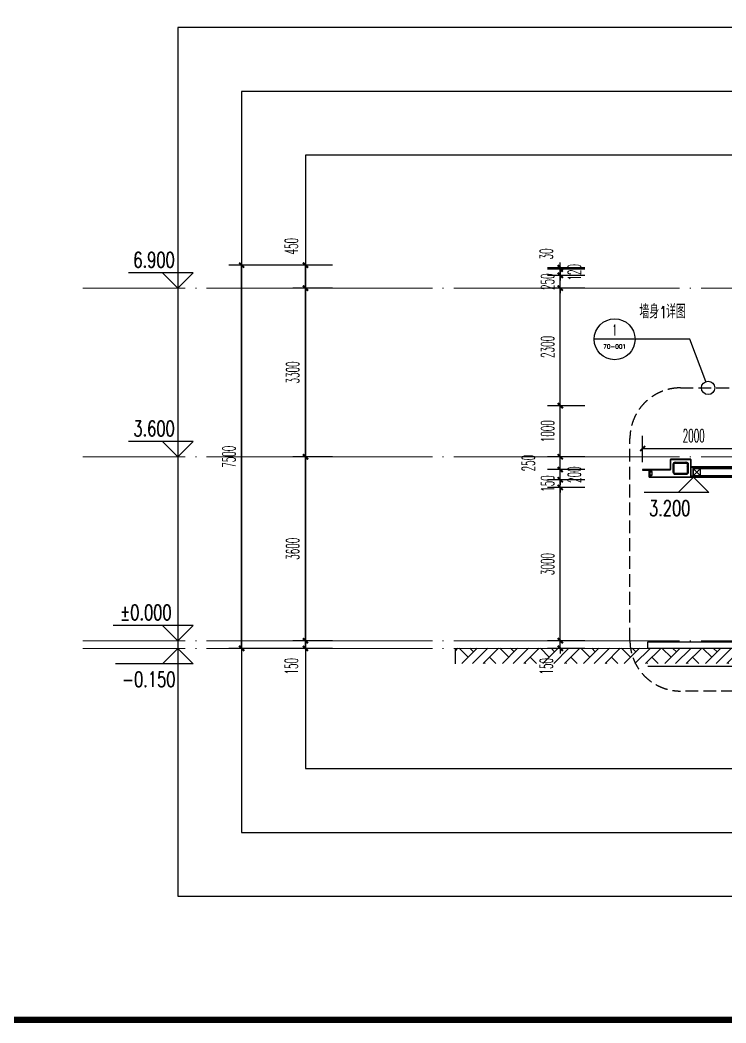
# Model space of a CAD drawing. Header units: millimetres. Extents: x -13830 to 215738, y -24143 to 193994.
# Drawn here: x 15588 to 29407, y 6497 to 26123 of the extents above; entities that cross this region are included whole.
import ezdxf
from ezdxf.enums import TextEntityAlignment as Align

# ---------------------------------------------------------------- set-up
doc = ezdxf.new("R2010")
doc.units = ezdxf.units.MM
doc.header["$LTSCALE"] = 100
for name, pattern in [('CENTER2', [28.575, 19.05, -3.175, 3.175, -3.175]), ('DASH', [0.35, 0.25, -0.1]), ('DOTE', [2.42, 2, -0.2, 0.02, -0.2])]:
    doc.linetypes.add(name, pattern=pattern)
doc.layers.get('0').update_dxf_attribs({"linetype": 'CONTINUOUS'})
doc.layers.get('DEFPOINTS').update_dxf_attribs({"linetype": 'CONTINUOUS'})
doc.layers.add('A-_ANOTGRID_E-', color=8, linetype='CENTER2', lineweight=5)
for name, color, linetype in [('D-METAL', 74, 'CONTINUOUS'), ('DIM_ELEV', 3, 'CONTINUOUS'), ('DIM_IDEN', 3, 'CONTINUOUS'), ('DIM_SYMB', 3, 'CONTINUOUS'), ('MCST ELevations 1S$0$D-METAL', 74, 'CONTINUOUS'), ('MCST Section A$0$A-_ANOT----_H-', 8, 'CONTINUOUS'), ('MCST Section A$0$D-HARDWARE', 8, 'CONTINUOUS'), ('MCST Section A$0$D-METAL', 74, 'CONTINUOUS'), ('PUB_DIM', 3, 'CONTINUOUS'), ('PUB_HATCH', 8, 'CONTINUOUS'), ('PUB_TEXT', 7, 'CONTINUOUS'), ('WALL', 2, 'CONTINUOUS'), ('图框', 7, 'CONTINUOUS')]:
    doc.layers.add(name, color=color, linetype=linetype)
doc.styles.add('_TCH_DIM', font='SIMPLEX', dxfattribs={"bigfont": 'GBCBIG'})
doc.styles.add('_TCH_LABEL', font='COMPLEX', dxfattribs={"bigfont": 'GBCBIG'})
doc.styles.add('DIM_FONT_T3', font='SIMPLEX', dxfattribs={"width": 0.494118, "bigfont": 'GBCBIG'})
doc.dimstyles.new('_TCH_ARCH&&100', dxfattribs={"dimtxt": 255, "dimasz": 100, "dimexe": 250, "dimexo": 300, "dimgap": 122.5, "dimtad": 1, "dimdec": 0, "dimzin": 0, "dimdsep": 46, "dimtxsty": 'DIM_FONT_T3', "dimblk": 'ARCHTICK', "dimcen": 0.09, "dimclrt": 7, "dimazin": 0, "dimtfac": 1, "dimtdec": 0, "dimtix": 1, "dimtmove": 2, "dimatfit": 3, "dimldrblk": 'ARCHTICK', "dimfxl": 1, "dimtolj": 1, "dimtzin": 0, "dimarcsym": 0})

# ---------------------------------------------------------------- blocks, each defined once
blk = doc.blocks.new('TJAD_TK_A1')
at = {"layer": '图框', "const_width": 1.2}
blk.add_lwpolyline([(1331.38, 940.45), (525.38, 940.45), (525.38, 366.45), (1331.38, 366.45)], close=True, dxfattribs=at)
blk = doc.blocks.new('180703-expo')
at = {"layer": '图框'}
blk.add_blockref('TJAD_TK_A1', (-500.38, -356.45), dxfattribs=at)
blk = doc.blocks.new('_ArchTick')
at = {"color": 0, "linetype": 'ByBlock', "const_width": 0.4}
blk.add_lwpolyline([(-0.5, -0.5), (0.5, 0.5)], dxfattribs=at)
blk = doc.blocks.new('*D48')
at = {"layer": 'DEFPOINTS', "color": 0, "transparency": 16777216}
for p in [(19926, 21327), (21388, 21327), (21388, 13827)]:
    blk.add_point(p, dxfattribs=at)
at = {"layer": 'PUB_DIM', "color": 0, "lineweight": -2, "transparency": 16777216}
for p, q in [((21088, 21327), (19676, 21327)), ((19926, 13827), (19926, 21327)), ((21088, 13827), (19676, 13827))]:
    blk.add_line(p, q, dxfattribs=at)
at = {"layer": 'PUB_DIM', "color": 0, "lineweight": -2, "transparency": 16777216, "xscale": 100, "yscale": 100, "zscale": 100}
for p, rotation in [((19926, 21327), 90), ((19926, 13827), 270)]:
    blk.add_blockref('_ArchTick', p, dxfattribs=dict(at, rotation=rotation))
at = {"layer": 'PUB_DIM', "color": 7, "transparency": 16777216, "insert": (19676, 17577), "char_height": 255, "attachment_point": 5, "rotation": 90, "style": 'DIM_FONT_T3'}
blk.add_mtext('\\A1;7500', dxfattribs=at)
blk = doc.blocks.new('*D49')
at = {"layer": 'DEFPOINTS', "color": 0, "transparency": 16777216}
for p in [(21176, 13977), (22006, 13977), (22006, 13827)]:
    blk.add_point(p, dxfattribs=at)
at = {"layer": 'PUB_DIM', "color": 0, "lineweight": -2, "transparency": 16777216}
for p, q in [((21706, 13977), (20926, 13977)), ((21176, 13977), (21176, 14077)), ((21176, 13827), (21176, 13977)), ((21706, 13827), (20926, 13827)), ((21176, 13827), (21176, 13727))]:
    blk.add_line(p, q, dxfattribs=at)
at = {"layer": 'PUB_DIM', "color": 0, "lineweight": -2, "transparency": 16777216, "xscale": 100, "yscale": 100, "zscale": 100}
for p, rotation in [((21176, 13977), 270), ((21176, 13827), 90)]:
    blk.add_blockref('_ArchTick', p, dxfattribs=dict(at, rotation=rotation))
at = {"layer": 'PUB_DIM', "color": 7, "transparency": 16777216, "insert": (20901, 13477), "char_height": 255, "attachment_point": 5, "rotation": 90, "style": 'DIM_FONT_T3'}
blk.add_mtext('\\A1;150', dxfattribs=at)
blk = doc.blocks.new('*D50')
at = {"layer": 'DEFPOINTS', "color": 0, "transparency": 16777216}
for p in [(21176, 17577), (22006, 17577), (22006, 13977)]:
    blk.add_point(p, dxfattribs=at)
at = {"layer": 'PUB_DIM', "color": 0, "lineweight": -2, "transparency": 16777216}
for p, q in [((21706, 17577), (20926, 17577)), ((21176, 13977), (21176, 17577)), ((21706, 13977), (20926, 13977))]:
    blk.add_line(p, q, dxfattribs=at)
at = {"layer": 'PUB_DIM', "color": 0, "lineweight": -2, "transparency": 16777216, "xscale": 100, "yscale": 100, "zscale": 100}
for p, rotation in [((21176, 17577), 90), ((21176, 13977), 270)]:
    blk.add_blockref('_ArchTick', p, dxfattribs=dict(at, rotation=rotation))
at = {"layer": 'PUB_DIM', "color": 7, "transparency": 16777216, "insert": (20926, 15777), "char_height": 255, "attachment_point": 5, "rotation": 90, "style": 'DIM_FONT_T3'}
blk.add_mtext('\\A1;3600', dxfattribs=at)
blk = doc.blocks.new('*D51')
at = {"layer": 'DEFPOINTS', "color": 0, "transparency": 16777216}
for p in [(21176, 20877), (22006, 20877), (22006, 17577)]:
    blk.add_point(p, dxfattribs=at)
at = {"layer": 'PUB_DIM', "color": 0, "lineweight": -2, "transparency": 16777216}
for p, q in [((21706, 20877), (20926, 20877)), ((21176, 17577), (21176, 20877)), ((21706, 17577), (20926, 17577))]:
    blk.add_line(p, q, dxfattribs=at)
at = {"layer": 'PUB_DIM', "color": 0, "lineweight": -2, "transparency": 16777216, "xscale": 100, "yscale": 100, "zscale": 100}
for p, rotation in [((21176, 20877), 90), ((21176, 17577), 270)]:
    blk.add_blockref('_ArchTick', p, dxfattribs=dict(at, rotation=rotation))
at = {"layer": 'PUB_DIM', "color": 7, "transparency": 16777216, "insert": (20926, 19227), "char_height": 255, "attachment_point": 5, "rotation": 90, "style": 'DIM_FONT_T3'}
blk.add_mtext('\\A1;3300', dxfattribs=at)
blk = doc.blocks.new('*D52')
at = {"layer": 'DEFPOINTS', "color": 0, "transparency": 16777216}
for p in [(21176, 21327), (22006, 21327), (22006, 20877)]:
    blk.add_point(p, dxfattribs=at)
at = {"layer": 'PUB_DIM', "color": 0, "lineweight": -2, "transparency": 16777216}
for p, q in [((21706, 21327), (20926, 21327)), ((21176, 20877), (21176, 21327)), ((21706, 20877), (20926, 20877))]:
    blk.add_line(p, q, dxfattribs=at)
at = {"layer": 'PUB_DIM', "color": 0, "lineweight": -2, "transparency": 16777216, "xscale": 100, "yscale": 100, "zscale": 100}
for p, rotation in [((21176, 21327), 90), ((21176, 20877), 270)]:
    blk.add_blockref('_ArchTick', p, dxfattribs=dict(at, rotation=rotation))
at = {"layer": 'PUB_DIM', "color": 7, "transparency": 16777216, "insert": (20901, 21697), "char_height": 255, "attachment_point": 5, "rotation": 90, "style": 'DIM_FONT_T3'}
blk.add_mtext('\\A1;450', dxfattribs=at)
blk = doc.blocks.new('A$C365A0E52')
at = {"layer": 'MCST Section A$0$A-_ANOT----_H-'}
h = blk.add_hatch(dxfattribs=at)
h.set_pattern_fill('ANSI31', color=256, scale=3)
h.set_pattern_definition([(45, (-365136.993, 225205.792), (-6.7351921, 6.7351921), [])])
edge = h.paths.add_edge_path(flags=16)
edge.add_line((-638, 127), (-852, 127))
edge.add_arc((-852, 107), 20, 90, 180)
edge.add_line((-872, 107), (-872, -57))
edge.add_arc((-852, -57), 20, 180, 270)
edge.add_line((-852, -77), (-638, -77))
edge.add_arc((-638, -57), 20, 270, 360)
edge.add_line((-618, -57), (-618, 107))
edge.add_arc((-638, 107), 20, 0, 90)
edge = h.paths.add_edge_path()
edge.add_line((-638, 147), (-852, 147))
edge.add_arc((-852, 107), 40, 90, 180)
edge.add_line((-892, 107), (-892, -57))
edge.add_arc((-852, -57), 40, 180, 270)
edge.add_line((-852, -97), (-638, -97))
edge.add_arc((-638, -57), 40, 270, 360)
edge.add_line((-598, -57), (-598, 107))
edge.add_arc((-638, 107), 40, 0, 90)
at = {"layer": 'D-METAL'}
blk.add_lwpolyline([(-145, -32), (-145, 0), (0, 0), (0, -15), (-130, -15), (-130, -150), (-145, -150), (-145, -119), (-161, -119), (-161, -113), (-145, -113), (-145, -38), (-161, -38), (-161, -32)], close=True, dxfattribs=at)
blk.add_lwpolyline([(-145, -42), (-182, -42), (-182, -109), (-145, -109), (-145, -113), (-183, -113, -0.414214), (-186, -110), (-186, -41, -0.414214), (-183, -38), (-145, -38)], format="xyb", close=True, dxfattribs=at)
at = {"layer": 'MCST Section A$0$D-HARDWARE'}
for p, q in [((-2095, 20, 0), (-1955, -120, 0)), ((-1955, 20, 0), (-2095, -120, 0)), ((-1131, 20, 0), (-991, -120, 0)), ((-991, 20, 0), (-1131, -120, 0))]:
    blk.add_line(p, q, dxfattribs=at)
for points in [[(-2100, -125), (-986, -125), (-986, 25), (-2100, 25)], [(-1950, -125), (-2100, -125), (-2100, 25), (-1950, 25)], [(-2095, -120), (-991, -120), (-991, 20), (-2095, 20)], [(-1955, -120), (-2095, -120), (-2095, 20), (-1955, 20)], [(-986, -125), (-1136, -125), (-1136, 25), (-986, 25)], [(-991, -120), (-1131, -120), (-1131, 20), (-991, 20)]]:
    blk.add_lwpolyline(points, close=True, dxfattribs=at)
at = {"layer": 'MCST Section A$0$D-METAL', "color": 8}
blk.add_line((-130, -150), (-130, -15), dxfattribs=at)
at = {"layer": 'MCST Section A$0$D-METAL'}
blk.add_lwpolyline([(-945, -150), (-945, 200), (-545, 200), (-545, 0), (-162, 0), (-162, -37), (-165, -37), (-165, -3), (-548, -3), (-548, 197), (-942, 197), (-942, -147), (-165, -147), (-165, -114), (-162, -114), (-162, -150)], close=True, dxfattribs=at)
for points in [[(-946, 20), (-949, 20), (-949, 47), (-2000, 47), (-2000, 67), (-1997, 67), (-1997, 50), (-946, 50), (-946, 20)], [(-946, -128), (-946, -125), (-973, -125), (-973, -147), (-1983, -147), (-1983, -127), (-2000, -127), (-2000, -130), (-1986, -130), (-1986, -150), (-970, -150), (-970, -128), (-946, -128)]]:
    blk.add_lwpolyline(points, dxfattribs=at)
for points in [[(-638, 147), (-852, 147, 0.414214), (-892, 107), (-892, -57, 0.414214), (-852, -97), (-638, -97, 0.414214), (-598, -57), (-598, 107, 0.414214)], [(-638, 127), (-852, 127, 0.414214), (-872, 107), (-872, -57, 0.414214), (-852, -77), (-638, -77, 0.414214), (-618, -57), (-618, 107, 0.414214)]]:
    blk.add_lwpolyline(points, format="xyb", close=True, dxfattribs=at)
blk = doc.blocks.new('*D730')
at = {"layer": 'DEFPOINTS', "color": 0, "transparency": 16777216}
for p in [(26164, 13977), (26944, 13977), (26944, 13827)]:
    blk.add_point(p, dxfattribs=at)
at = {"layer": 'PUB_DIM', "color": 0, "lineweight": -2, "transparency": 16777216}
for p, q in [((26644, 13977), (25914, 13977)), ((26164, 13977), (26164, 14077)), ((26164, 13827), (26164, 13977)), ((26644, 13827), (25914, 13827)), ((26164, 13827), (26164, 13727))]:
    blk.add_line(p, q, dxfattribs=at)
at = {"layer": 'PUB_DIM', "color": 0, "lineweight": -2, "transparency": 16777216, "xscale": 100, "yscale": 100, "zscale": 100}
for p, rotation in [((26164, 13977), 270), ((26164, 13827), 90)]:
    blk.add_blockref('_ArchTick', p, dxfattribs=dict(at, rotation=rotation))
at = {"layer": 'PUB_DIM', "color": 7, "transparency": 16777216, "insert": (25889, 13477), "char_height": 255, "attachment_point": 5, "rotation": 90, "style": 'DIM_FONT_T3'}
blk.add_mtext('\\A1;150', dxfattribs=at)
blk = doc.blocks.new('*D731')
at = {"layer": 'DEFPOINTS', "color": 0, "transparency": 16777216}
for p in [(26164, 16977), (26944, 16977), (26944, 13977)]:
    blk.add_point(p, dxfattribs=at)
at = {"layer": 'PUB_DIM', "color": 0, "lineweight": -2, "transparency": 16777216}
for p, q in [((26644, 16977), (25914, 16977)), ((26164, 13977), (26164, 16977)), ((26644, 13977), (25914, 13977))]:
    blk.add_line(p, q, dxfattribs=at)
at = {"layer": 'PUB_DIM', "color": 0, "lineweight": -2, "transparency": 16777216, "xscale": 100, "yscale": 100, "zscale": 100}
for p, rotation in [((26164, 16977), 90), ((26164, 13977), 270)]:
    blk.add_blockref('_ArchTick', p, dxfattribs=dict(at, rotation=rotation))
at = {"layer": 'PUB_DIM', "color": 7, "transparency": 16777216, "insert": (25914, 15477), "char_height": 255, "attachment_point": 5, "rotation": 90, "style": 'DIM_FONT_T3'}
blk.add_mtext('\\A1;3000', dxfattribs=at)
blk = doc.blocks.new('*D732')
at = {"layer": 'DEFPOINTS', "color": 0, "transparency": 16777216}
for p in [(26164, 17127), (26944, 17127), (26944, 16977)]:
    blk.add_point(p, dxfattribs=at)
at = {"layer": 'PUB_DIM', "color": 0, "lineweight": -2, "transparency": 16777216}
for p, q in [((26644, 17127), (25914, 17127)), ((26164, 17127), (26164, 17227)), ((26164, 16977), (26164, 17127)), ((26644, 16977), (25914, 16977)), ((26164, 16977), (26164, 16877))]:
    blk.add_line(p, q, dxfattribs=at)
at = {"layer": 'PUB_DIM', "color": 0, "lineweight": -2, "transparency": 16777216, "xscale": 100, "yscale": 100, "zscale": 100}
for p, rotation in [((26164, 17127), 270), ((26164, 16977), 90)]:
    blk.add_blockref('_ArchTick', p, dxfattribs=dict(at, rotation=rotation))
at = {"layer": 'PUB_DIM', "color": 7, "transparency": 16777216, "insert": (25914, 17052), "char_height": 255, "attachment_point": 5, "rotation": 90, "style": 'DIM_FONT_T3'}
blk.add_mtext('\\A1;150', dxfattribs=at)
blk = doc.blocks.new('*D733')
at = {"layer": 'DEFPOINTS', "color": 0, "transparency": 16777216}
for p in [(26164, 17327), (26944, 17327), (26944, 17127)]:
    blk.add_point(p, dxfattribs=at)
at = {"layer": 'PUB_DIM', "color": 0, "lineweight": -2, "transparency": 16777216}
for p, q in [((26644, 17327), (25914, 17327)), ((26164, 17327), (26164, 17427)), ((26164, 17127), (26164, 17327)), ((26644, 17127), (25914, 17127)), ((26164, 17127), (26164, 17027))]:
    blk.add_line(p, q, dxfattribs=at)
at = {"layer": 'PUB_DIM', "color": 0, "lineweight": -2, "transparency": 16777216, "xscale": 100, "yscale": 100, "zscale": 100}
for p, rotation in [((26164, 17327), 270), ((26164, 17127), 90)]:
    blk.add_blockref('_ArchTick', p, dxfattribs=dict(at, rotation=rotation))
at = {"layer": 'PUB_DIM', "color": 7, "transparency": 16777216, "insert": (26439, 17227), "char_height": 255, "attachment_point": 5, "rotation": 90, "style": 'DIM_FONT_T3'}
blk.add_mtext('\\A1;200', dxfattribs=at)
blk = doc.blocks.new('*D734')
at = {"layer": 'DEFPOINTS', "color": 0, "transparency": 16777216}
for p in [(26164, 17577), (26944, 17577), (26944, 17327)]:
    blk.add_point(p, dxfattribs=at)
at = {"layer": 'PUB_DIM', "color": 0, "lineweight": -2, "transparency": 16777216}
for p, q in [((26644, 17577), (25914, 17577)), ((26164, 17327), (26164, 17577)), ((26644, 17327), (25914, 17327))]:
    blk.add_line(p, q, dxfattribs=at)
at = {"layer": 'PUB_DIM', "color": 0, "lineweight": -2, "transparency": 16777216, "xscale": 100, "yscale": 100, "zscale": 100}
for p, rotation in [((26164, 17577), 90), ((26164, 17327), 270)]:
    blk.add_blockref('_ArchTick', p, dxfattribs=dict(at, rotation=rotation))
at = {"layer": 'PUB_DIM', "color": 7, "transparency": 16777216, "insert": (25539, 17452), "char_height": 255, "attachment_point": 5, "rotation": 90, "style": 'DIM_FONT_T3'}
blk.add_mtext('\\A1;250', dxfattribs=at)
blk = doc.blocks.new('*D735')
at = {"layer": 'DEFPOINTS', "color": 0, "transparency": 16777216}
for p in [(26164, 18577), (26944, 18577), (26944, 17577)]:
    blk.add_point(p, dxfattribs=at)
at = {"layer": 'PUB_DIM', "color": 0, "lineweight": -2, "transparency": 16777216}
for p, q in [((26644, 18577), (25914, 18577)), ((26164, 17577), (26164, 18577)), ((26644, 17577), (25914, 17577))]:
    blk.add_line(p, q, dxfattribs=at)
at = {"layer": 'PUB_DIM', "color": 0, "lineweight": -2, "transparency": 16777216, "xscale": 100, "yscale": 100, "zscale": 100}
for p, rotation in [((26164, 18577), 90), ((26164, 17577), 270)]:
    blk.add_blockref('_ArchTick', p, dxfattribs=dict(at, rotation=rotation))
at = {"layer": 'PUB_DIM', "color": 7, "transparency": 16777216, "insert": (25914, 18077), "char_height": 255, "attachment_point": 5, "rotation": 90, "style": 'DIM_FONT_T3'}
blk.add_mtext('\\A1;1000', dxfattribs=at)
blk = doc.blocks.new('*D736')
at = {"layer": 'DEFPOINTS', "color": 0, "transparency": 16777216}
for p in [(26164, 20877), (26944, 20877), (26944, 18577)]:
    blk.add_point(p, dxfattribs=at)
at = {"layer": 'PUB_DIM', "color": 0, "lineweight": -2, "transparency": 16777216}
for p, q in [((26644, 20877), (25914, 20877)), ((26164, 18577), (26164, 20877)), ((26644, 18577), (25914, 18577))]:
    blk.add_line(p, q, dxfattribs=at)
at = {"layer": 'PUB_DIM', "color": 0, "lineweight": -2, "transparency": 16777216, "xscale": 100, "yscale": 100, "zscale": 100}
for p, rotation in [((26164, 20877), 90), ((26164, 18577), 270)]:
    blk.add_blockref('_ArchTick', p, dxfattribs=dict(at, rotation=rotation))
at = {"layer": 'PUB_DIM', "color": 7, "transparency": 16777216, "insert": (25914, 19727), "char_height": 255, "attachment_point": 5, "rotation": 90, "style": 'DIM_FONT_T3'}
blk.add_mtext('\\A1;2300', dxfattribs=at)
blk = doc.blocks.new('*D737')
at = {"layer": 'DEFPOINTS', "color": 0, "transparency": 16777216}
for p in [(26164, 21127), (26944, 21127), (26944, 20877)]:
    blk.add_point(p, dxfattribs=at)
at = {"layer": 'PUB_DIM', "color": 0, "lineweight": -2, "transparency": 16777216}
for p, q in [((26164, 21127), (26164, 21227)), ((26644, 21127), (25914, 21127)), ((26164, 20877), (26164, 21127)), ((26644, 20877), (25914, 20877)), ((26164, 20877), (26164, 20777))]:
    blk.add_line(p, q, dxfattribs=at)
at = {"layer": 'PUB_DIM', "color": 0, "lineweight": -2, "transparency": 16777216, "xscale": 100, "yscale": 100, "zscale": 100}
for p, rotation in [((26164, 21127), 270), ((26164, 20877), 90)]:
    blk.add_blockref('_ArchTick', p, dxfattribs=dict(at, rotation=rotation))
at = {"layer": 'PUB_DIM', "color": 7, "transparency": 16777216, "insert": (25914, 21002), "char_height": 255, "attachment_point": 5, "rotation": 90, "style": 'DIM_FONT_T3'}
blk.add_mtext('\\A1;250', dxfattribs=at)
blk = doc.blocks.new('*D738')
at = {"layer": 'DEFPOINTS', "color": 0, "transparency": 16777216}
for p in [(26164, 21247), (26944, 21247), (26944, 21127)]:
    blk.add_point(p, dxfattribs=at)
at = {"layer": 'PUB_DIM', "color": 0, "lineweight": -2, "transparency": 16777216}
for p, q in [((26644, 21247), (25914, 21247)), ((26164, 21247), (26164, 21347)), ((26164, 21127), (26164, 21247)), ((26644, 21127), (25914, 21127)), ((26164, 21127), (26164, 21027))]:
    blk.add_line(p, q, dxfattribs=at)
at = {"layer": 'PUB_DIM', "color": 0, "lineweight": -2, "transparency": 16777216, "xscale": 100, "yscale": 100, "zscale": 100}
for p, rotation in [((26164, 21247), 270), ((26164, 21127), 90)]:
    blk.add_blockref('_ArchTick', p, dxfattribs=dict(at, rotation=rotation))
at = {"layer": 'PUB_DIM', "color": 7, "transparency": 16777216, "insert": (26439, 21187), "char_height": 255, "attachment_point": 5, "rotation": 90, "style": 'DIM_FONT_T3'}
blk.add_mtext('\\A1;120', dxfattribs=at)
blk = doc.blocks.new('*D739')
at = {"layer": 'DEFPOINTS', "color": 0, "transparency": 16777216}
for p in [(26164, 21277), (26944, 21277), (26944, 21247)]:
    blk.add_point(p, dxfattribs=at)
at = {"layer": 'PUB_DIM', "color": 0, "lineweight": -2, "transparency": 16777216}
for p, q in [((26644, 21277), (25914, 21277)), ((26644, 21247), (25914, 21247)), ((26164, 21277), (26164, 21377)), ((26164, 21247), (26164, 21277)), ((26164, 21247), (26164, 21147))]:
    blk.add_line(p, q, dxfattribs=at)
at = {"layer": 'PUB_DIM', "color": 0, "lineweight": -2, "transparency": 16777216, "xscale": 100, "yscale": 100, "zscale": 100}
for p, rotation in [((26164, 21277), 270), ((26164, 21247), 90)]:
    blk.add_blockref('_ArchTick', p, dxfattribs=dict(at, rotation=rotation))
at = {"layer": 'PUB_DIM', "color": 7, "transparency": 16777216, "insert": (25889, 21547), "char_height": 255, "attachment_point": 5, "rotation": 90, "style": 'DIM_FONT_T3'}
blk.add_mtext('\\A1;30', dxfattribs=at)
blk = doc.blocks.new('*D754')
at = {"layer": 'DEFPOINTS', "color": 0, "transparency": 16777216}
for p in [(29776, 17739), (27776, 17171), (29776, 17171)]:
    blk.add_point(p, dxfattribs=at)
at = {"layer": 'PUB_DIM', "color": 0, "lineweight": -2, "transparency": 16777216}
for p, q in [((27776, 17471), (27776, 17989)), ((29776, 17471), (29776, 17989)), ((27776, 17739), (29776, 17739))]:
    blk.add_line(p, q, dxfattribs=at)
at = {"layer": 'PUB_DIM', "color": 0, "lineweight": -2, "transparency": 16777216, "xscale": 100, "yscale": 100, "zscale": 100, "rotation": 180}
blk.add_blockref('_ArchTick', (27776, 17739), dxfattribs=at)
at = {"layer": 'PUB_DIM', "color": 0, "lineweight": -2, "transparency": 16777216, "xscale": 100, "yscale": 100, "zscale": 100}
blk.add_blockref('_ArchTick', (29776, 17739), dxfattribs=at)
at = {"layer": 'PUB_DIM', "color": 7, "transparency": 16777216, "insert": (28776, 17989), "char_height": 255, "attachment_point": 5, "style": 'DIM_FONT_T3'}
blk.add_mtext('\\A1;2000', dxfattribs=at)

msp = doc.modelspace()

# ---------------------------------------------------------------- hatches: boundary and pattern name
at = {"layer": 'PUB_HATCH'}
h = msp.add_hatch(dxfattribs=at)
h.set_pattern_fill('夯实土壤', color=256, scale=100)
h.set_pattern_definition([(45, (118, -255), (-397.394, 397.394), []), (45, (328, -255), (-397.394, 397.394), []), (45, (538, -255), (-397.394, 397.394), []), (135, (118, -255), (-397.394, -397.394), [265, -297]), (135, (223, -150), (-397.394, -397.394), [265, -297]), (135, (328, -45), (-397.394, -397.394), [265, -297])])
h.paths.add_polyline_path([(49976.2, 13830.2), (49976.2, 13530.2), (52076.2, 13530.2), (52076.2, 13830.2)])
h.paths.add_polyline_path([(29876.2, 13530.2), (29876.2, 13827.1), (24111.1, 13830.2), (24111.1, 13530.2)])

# ---------------------------------------------------------------- linework, layer by layer
at = {"layer": 'A-_ANOTGRID_E-', "linetype": 'DOTE', "ltscale": 10}
for p, q in [((52699.6, 20877.1), (16799.6, 20877.1)), ((52699.6, 17577.1), (16799.6, 17577.1)), ((52699.6, 13977.1), (16799.6, 13977.1)), ((52699.6, 13827.1), (16799.6, 13827.1))]:
    msp.add_line(p, q, dxfattribs=at)
at = {"layer": 'DEFPOINTS'}
for points in [[(54576.2, 25977.1), (18676.2, 25977.1), (18676.2, 8977.1), (54576.2, 8977.1)], [(53326.2, 24727.1), (19926.2, 24727.1), (19926.2, 10227.1), (53326.2, 10227.1)], [(52076.2, 23477.1), (21176.2, 23477.1), (21176.2, 11477.1), (52076.2, 11477.1)]]:
    msp.add_lwpolyline(points, close=True, dxfattribs=at)
at = {"layer": 'DIM_ELEV'}
for p, q in [((18976.2, 21177.1), (17710.2, 21177.1)), ((18676.2, 20877.1), (18376.2, 21177.1)), ((18676.2, 20877.1), (18976.2, 21177.1)), ((18976.2, 17877.1), (17710.2, 17877.1)), ((18676.2, 17577.1), (18376.2, 17877.1)), ((18676.2, 17577.1), (18976.2, 17877.1)), ((28770.6, 17177.1), (28470.6, 16877.1)), ((28770.6, 17177.1), (29070.6, 16877.1)), ((29070.6, 16877.1), (27804.6, 16877.1)), ((18976.2, 14277.1), (17411.2, 14277.1)), ((18676.2, 13977.1), (18376.2, 14277.1)), ((18676.2, 13977.1), (18976.2, 14277.1)), ((18676.2, 13827.1), (18376.2, 13527.1)), ((18676.2, 13827.1), (18976.2, 13527.1)), ((18976.2, 13527.1), (17457.2, 13527.1))]:
    msp.add_line(p, q, dxfattribs=at)
at = {"layer": 'DIM_IDEN'}
for p, q in [((27628, 19876.6), (26828, 19876.6)), ((28700, 19876.6), (27628, 19876.6)), ((29012.2, 19047), (28700, 19876.6))]:
    msp.add_line(p, q, dxfattribs=at)
at = {"layer": 'DIM_IDEN', "linetype": 'DASH', "ltscale": 10}
msp.add_lwpolyline([(27527.5, 13982.2), (27527.5, 17935.2, -0.4142136), (28517.5, 18925.2), (34465.9, 18925.2, -0.4142136), (35455.9, 17935.2), (35455.9, 13982.2, -0.4142136), (34465.9, 12992.2), (28517.5, 12992.2, -0.4142136)], format="xyb", close=True, dxfattribs=at)
at = {"layer": 'DIM_IDEN'}
for centre, radius in [((27228, 19876.6), 400), ((29058, 18925.2), 130.1)]:
    msp.add_circle(centre, radius, dxfattribs=at)
at = {"layer": 'DIM_SYMB'}
msp.add_lwpolyline([(27876.2, 13477.1), (39351.2, 13477.1), (39427.7, 13687.1), (39501.7, 13267.1), (39576.2, 13477.1), (51051.3, 13477.1)], dxfattribs=at)
at = {"layer": 'MCST ELevations 1S$0$D-METAL'}
msp.add_lwpolyline([(29776.2, 17380), (28720.6, 17380), (28721.2, 17527), (28321.2, 17527), (28321.2, 17327), (27776.2, 17327), (27776.2, 17312.1), (27906.2, 17312.1), (27906.2, 17177.1), (29776.2, 17177.1), (29776.2, 17380)], dxfattribs=at)
at = {"layer": 'WALL'}
for points in [[(29876.2, 13827.1), (27876.2, 13827.1), (27876.2, 13957.1), (29776.2, 13957.1), (29776.2, 13827.1)], [(24111.1, 13527.1), (24111.1, 13827.1)]]:
    msp.add_lwpolyline(points, dxfattribs=at)

# ---------------------------------------------------------------- block references
at = {"xscale": 100, "yscale": 100, "zscale": 100}
msp.add_blockref('180703-expo', (-3451.8, 5557.2), dxfattribs=at)
at = {"xscale": -1}
msp.add_blockref('A$C365A0E52', (27776.2, 17327), dxfattribs=at)

# ---------------------------------------------------------------- texts
at = {"layer": 'PUB_TEXT', "style": '_TCH_DIM', "width": 0.705882}
for s, height, p in [('6.900', 297.5, (17806.2, 21282.1)), ('1', 238, (28105.2, 20286.4)), ('3.600', 297.5, (17806.2, 17982.1)), ('3.200', 297.5, (27900.6, 16422.1)), ('%%P0.000', 297.5, (17546.2, 14382.1)), ('-0.150', 297.5, (17586.2, 13072.1))]:
    msp.add_text(s, height=height, dxfattribs=at).set_placement(p)
at = {"layer": 'PUB_TEXT', "style": '_TCH_DIM'}
for s, p in [('墙身', (27712, 20286.4)), ('详图', (28233.2, 20286.4))]:
    msp.add_text(s, height=270.07, dxfattribs=at).set_placement(p)
at = {"layer": 'PUB_TEXT', "style": '_TCH_LABEL'}
for s, height, p, p2 in [('1', 214.2, (27182.1, 19949.9), (27273.8, 19949.9)), ('70-001', 81.33, (27005.3, 19694.9), (27450.7, 19694.9))]:
    msp.add_text(s, height=height, dxfattribs=at).set_placement(p, p2, align=Align.FIT)

# ---------------------------------------------------------------- dimensions: what is measured, and where the dimension line sits
at = {"layer": 'PUB_DIM'}
for base, p1, p2, picture, middle in [((21176.2, 21327.1), (22006.1, 20877.1), (22006.1, 21327.1), '*D52', (20901.2, 21697.1)), ((26164.4, 21277.1), (26943.7, 21247.1), (26943.7, 21277.1), '*D739', (25889.4, 21547.1)), ((26164.4, 21247.1), (26943.7, 21127.1), (26943.7, 21247.1), '*D738', (26439.4, 21187.1)), ((26164.4, 17577.1), (26943.7, 17327), (26943.7, 17577.1), '*D734', (25539.4, 17452)), ((26164.4, 17327), (26943.7, 17127), (26943.7, 17327), '*D733', (26439.4, 17227)), ((21176.2, 13977.1), (22006.1, 13827.1), (22006.1, 13977.1), '*D49', (20901.2, 13477.1)), ((26164.4, 13977.1), (26943.7, 13827.1), (26943.7, 13977.1), '*D730', (25889.4, 13477.1))]:
    dim = msp.add_linear_dim(base=base, p1=p1, p2=p2, angle=90, dimstyle='_TCH_ARCH&&100', dxfattribs=at)
    dim.commit()
    dim.dimension.update_dxf_attribs({"geometry": picture, "text_midpoint": middle, "dimtype": 129})
for p1, p2, distance, picture, middle in [((21387.8, 13827.1), (21387.8, 21327.1), 1461.6, '*D48', (19676.2, 17577.1)), ((26943.7, 20877.1), (26943.7, 21127.1), 779.3, '*D737', (25914.4, 21002.1)), ((22006.1, 17577.1), (22006.1, 20877.1), 829.9, '*D51', (20926.2, 19227.1)), ((26943.7, 18577.1), (26943.7, 20877.1), 779.3, '*D736', (25914.4, 19727.1)), ((26943.7, 17577.1), (26943.7, 18577.1), 779.3, '*D735', (25914.4, 18077.1)), ((27776.2, 17171.3), (29776.2, 17171.3), 567.6, '*D754', (28776.2, 17988.9)), ((22006.1, 13977.1), (22006.1, 17577.1), 829.9, '*D50', (20926.2, 15777.1)), ((26943.7, 16977.1), (26943.7, 17127), 779.3, '*D732', (25914.4, 17052)), ((26943.7, 13977.1), (26943.7, 16977.1), 779.3, '*D731', (25914.4, 15477.1))]:
    dim = msp.add_aligned_dim(p1=p1, p2=p2, distance=distance, dimstyle='_TCH_ARCH&&100', dxfattribs=at)
    dim.commit()
    dim.dimension.update_dxf_attribs({"geometry": picture, "text_midpoint": middle})

doc.saveas('drawing.dxf')
